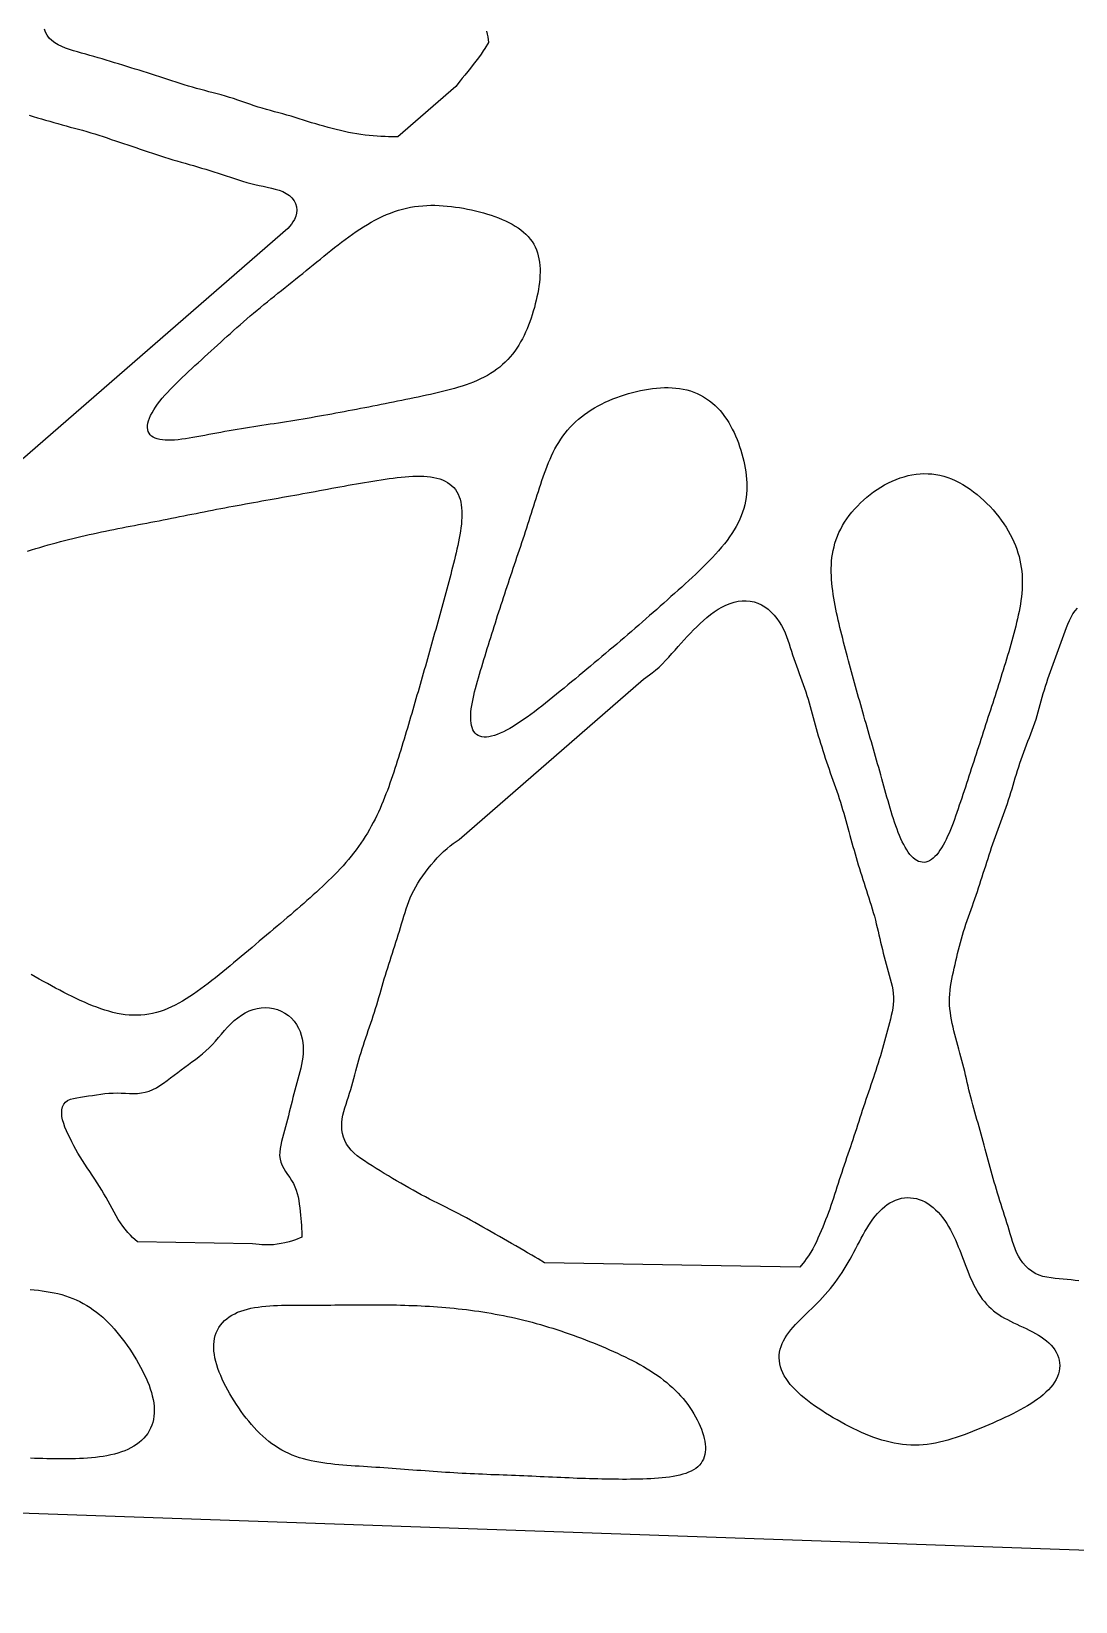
# Model space of a CAD drawing. Header units: metres. Extents: x 143 to 243, y 0 to 90.
# Drawn here: x 166.65 to 196.86, y -0.36 to 45.04 of the extents above; entities that cross this region are included whole.
import ezdxf

# ---------------------------------------------------------------- set-up
doc = ezdxf.new("R2010")
doc.units = ezdxf.units.M

msp = doc.modelspace()

# ---------------------------------------------------------------- linework, layer by layer
for points in [[(239.719, -0.362), (242.771, 87.047), (145.622, 90.439), (142.57, 3.031)], [(170.522, 33.219), (170.44, 33.226), (170.365, 33.238), (170.295, 33.255), (170.233, 33.277), (170.177, 33.304), (170.129, 33.338), (170.089, 33.376), (170.057, 33.42), (170.034, 33.469), (170.018, 33.523), (170.012, 33.582), (170.013, 33.645), (170.023, 33.712), (170.041, 33.782), (170.067, 33.856), (170.101, 33.933), (170.142, 34.012), (170.189, 34.093), (170.243, 34.175), (170.303, 34.259), (170.368, 34.344), (170.438, 34.43), (170.512, 34.516), (170.59, 34.602), (170.67, 34.688), (170.754, 34.775), (170.84, 34.861), (170.928, 34.947), (171.017, 35.033), (171.108, 35.119), (171.199, 35.204), (171.291, 35.289), (171.384, 35.374), (171.476, 35.459), (171.569, 35.544), (171.662, 35.629), (171.755, 35.714), (171.848, 35.799), (171.941, 35.883), (172.034, 35.968), (172.127, 36.053), (172.221, 36.137), (172.314, 36.222), (172.408, 36.307), (172.503, 36.391), (172.598, 36.475), (172.693, 36.559), (172.789, 36.643), (172.886, 36.727), (172.983, 36.811), (173.081, 36.894), (173.18, 36.977), (173.279, 37.059), (173.379, 37.141), (173.479, 37.223), (173.58, 37.305), (173.682, 37.387), (173.784, 37.469), (173.886, 37.551), (173.988, 37.632), (174.09, 37.714), (174.192, 37.796), (174.295, 37.878), (174.397, 37.96), (174.499, 38.042), (174.602, 38.125), (174.704, 38.208), (174.806, 38.291), (174.908, 38.374), (175.01, 38.457), (175.112, 38.539), (175.214, 38.622), (175.316, 38.704), (175.419, 38.786), (175.522, 38.867), (175.626, 38.947), (175.73, 39.025), (175.834, 39.102), (175.94, 39.178), (176.046, 39.252), (176.153, 39.323), (176.261, 39.392), (176.37, 39.458), (176.479, 39.522), (176.59, 39.582), (176.701, 39.639), (176.813, 39.692), (176.926, 39.742), (177.04, 39.787), (177.155, 39.828), (177.27, 39.866), (177.386, 39.899), (177.502, 39.927), (177.619, 39.952), (177.736, 39.972), (177.853, 39.987), (177.971, 39.999), (178.089, 40.007), (178.208, 40.01), (178.326, 40.01), (178.444, 40.007), (178.563, 40), (178.681, 39.99), (178.8, 39.977), (178.918, 39.961), (179.036, 39.943), (179.153, 39.923), (179.27, 39.9), (179.387, 39.875), (179.502, 39.848), (179.617, 39.819), (179.73, 39.788), (179.842, 39.755), (179.952, 39.721), (180.06, 39.684), (180.166, 39.644), (180.269, 39.603), (180.369, 39.559), (180.466, 39.513), (180.559, 39.464), (180.648, 39.412), (180.733, 39.357), (180.813, 39.299), (180.888, 39.238), (180.958, 39.174), (181.022, 39.107), (181.081, 39.036), (181.134, 38.963), (181.182, 38.886), (181.224, 38.807), (181.259, 38.724), (181.29, 38.639), (181.315, 38.551), (181.334, 38.461), (181.349, 38.368), (181.358, 38.274), (181.364, 38.178), (181.364, 38.08), (181.361, 37.981), (181.355, 37.88), (181.345, 37.779), (181.332, 37.677), (181.316, 37.574), (181.297, 37.47), (181.276, 37.367), (181.253, 37.263), (181.227, 37.159), (181.2, 37.055), (181.17, 36.951), (181.139, 36.848), (181.105, 36.746), (181.07, 36.644), (181.032, 36.543), (180.991, 36.443), (180.949, 36.345), (180.903, 36.248), (180.855, 36.152), (180.804, 36.059), (180.75, 35.968), (180.693, 35.879), (180.633, 35.792), (180.569, 35.708), (180.502, 35.627), (180.431, 35.549), (180.357, 35.474), (180.279, 35.403), (180.198, 35.334), (180.114, 35.269), (180.026, 35.207), (179.935, 35.148), (179.842, 35.093), (179.745, 35.041), (179.645, 34.991), (179.543, 34.945), (179.439, 34.901), (179.333, 34.86), (179.225, 34.821), (179.115, 34.784), (179.003, 34.749), (178.89, 34.716), (178.777, 34.684), (178.662, 34.654), (178.546, 34.625), (178.429, 34.597), (178.312, 34.569), (178.195, 34.543), (178.077, 34.517), (177.959, 34.491), (177.84, 34.466), (177.722, 34.442), (177.603, 34.417), (177.484, 34.393), (177.365, 34.368), (177.246, 34.344), (177.128, 34.32), (177.009, 34.296), (176.89, 34.273), (176.771, 34.249), (176.652, 34.225), (176.533, 34.202), (176.414, 34.178), (176.295, 34.155), (176.176, 34.132), (176.057, 34.109), (175.938, 34.086), (175.819, 34.064), (175.7, 34.041), (175.581, 34.019), (175.462, 33.997), (175.343, 33.975), (175.224, 33.954), (175.105, 33.933), (174.986, 33.912), (174.867, 33.891), (174.748, 33.87), (174.629, 33.85), (174.51, 33.83), (174.391, 33.81), (174.272, 33.79), (174.153, 33.771), (174.034, 33.752), (173.915, 33.733), (173.796, 33.715), (173.677, 33.696), (173.558, 33.678), (173.439, 33.66), (173.321, 33.641), (173.202, 33.623), (173.083, 33.605), (172.964, 33.586), (172.845, 33.567), (172.726, 33.548), (172.607, 33.528), (172.488, 33.508), (172.37, 33.488), (172.251, 33.467), (172.133, 33.446), (172.015, 33.424), (171.898, 33.402), (171.781, 33.38), (171.665, 33.358), (171.55, 33.337), (171.436, 33.316), (171.324, 33.296), (171.213, 33.277), (171.105, 33.26), (170.999, 33.245), (170.896, 33.233), (170.796, 33.224), (170.7, 33.218), (170.609, 33.216)], [(179.814, 24.636), (179.747, 24.637), (179.685, 24.645), (179.627, 24.661), (179.575, 24.684), (179.529, 24.714), (179.488, 24.752), (179.453, 24.797), (179.424, 24.849), (179.4, 24.907), (179.382, 24.971), (179.37, 25.04), (179.362, 25.115), (179.359, 25.194), (179.361, 25.277), (179.367, 25.364), (179.377, 25.454), (179.391, 25.547), (179.408, 25.642), (179.427, 25.74), (179.449, 25.839), (179.473, 25.94), (179.499, 26.042), (179.527, 26.144), (179.555, 26.248), (179.585, 26.352), (179.615, 26.457), (179.647, 26.562), (179.678, 26.667), (179.71, 26.772), (179.742, 26.878), (179.775, 26.984), (179.807, 27.089), (179.84, 27.195), (179.873, 27.301), (179.906, 27.406), (179.939, 27.512), (179.972, 27.618), (180.005, 27.724), (180.038, 27.829), (180.072, 27.935), (180.105, 28.041), (180.139, 28.147), (180.173, 28.252), (180.207, 28.358), (180.241, 28.464), (180.276, 28.569), (180.31, 28.675), (180.345, 28.781), (180.38, 28.887), (180.415, 28.992), (180.45, 29.098), (180.485, 29.204), (180.521, 29.309), (180.556, 29.415), (180.592, 29.521), (180.627, 29.627), (180.663, 29.732), (180.698, 29.838), (180.734, 29.944), (180.77, 30.049), (180.805, 30.155), (180.84, 30.261), (180.876, 30.367), (180.911, 30.472), (180.946, 30.578), (180.98, 30.684), (181.015, 30.79), (181.049, 30.895), (181.083, 31.001), (181.116, 31.107), (181.15, 31.212), (181.183, 31.318), (181.217, 31.424), (181.25, 31.529), (181.283, 31.635), (181.317, 31.74), (181.35, 31.845), (181.385, 31.95), (181.42, 32.055), (181.455, 32.159), (181.492, 32.263), (181.53, 32.366), (181.569, 32.469), (181.611, 32.57), (181.654, 32.671), (181.699, 32.771), (181.747, 32.87), (181.797, 32.967), (181.85, 33.062), (181.906, 33.156), (181.965, 33.248), (182.028, 33.338), (182.094, 33.425), (182.163, 33.51), (182.236, 33.593), (182.313, 33.673), (182.393, 33.75), (182.476, 33.825), (182.563, 33.896), (182.653, 33.965), (182.747, 34.031), (182.843, 34.093), (182.942, 34.153), (183.043, 34.21), (183.147, 34.264), (183.253, 34.315), (183.361, 34.364), (183.471, 34.41), (183.582, 34.453), (183.695, 34.493), (183.809, 34.53), (183.923, 34.565), (184.038, 34.597), (184.154, 34.626), (184.27, 34.652), (184.386, 34.675), (184.502, 34.695), (184.618, 34.711), (184.733, 34.724), (184.847, 34.733), (184.961, 34.738), (185.074, 34.739), (185.185, 34.735), (185.295, 34.726), (185.403, 34.713), (185.509, 34.694), (185.614, 34.671), (185.716, 34.642), (185.815, 34.608), (185.912, 34.568), (186.006, 34.524), (186.096, 34.474), (186.184, 34.419), (186.269, 34.359), (186.35, 34.294), (186.427, 34.224), (186.502, 34.151), (186.573, 34.073), (186.64, 33.991), (186.704, 33.906), (186.765, 33.818), (186.822, 33.727), (186.876, 33.634), (186.927, 33.538), (186.976, 33.441), (187.021, 33.341), (187.063, 33.241), (187.103, 33.139), (187.139, 33.036), (187.173, 32.932), (187.205, 32.828), (187.233, 32.723), (187.259, 32.617), (187.282, 32.512), (187.302, 32.406), (187.318, 32.3), (187.331, 32.194), (187.341, 32.088), (187.346, 31.982), (187.348, 31.876), (187.345, 31.77), (187.337, 31.665), (187.325, 31.559), (187.308, 31.454), (187.286, 31.349), (187.258, 31.244), (187.226, 31.14), (187.187, 31.036), (187.144, 30.932), (187.095, 30.829), (187.041, 30.727), (186.981, 30.624), (186.917, 30.523), (186.848, 30.422), (186.775, 30.321), (186.697, 30.221), (186.616, 30.122), (186.531, 30.023), (186.443, 29.925), (186.353, 29.827), (186.259, 29.73), (186.164, 29.634), (186.067, 29.538), (185.969, 29.443), (185.869, 29.348), (185.768, 29.253), (185.667, 29.159), (185.565, 29.066), (185.462, 28.973), (185.359, 28.88), (185.256, 28.787), (185.153, 28.695), (185.05, 28.603), (184.947, 28.511), (184.843, 28.42), (184.74, 28.328), (184.636, 28.237), (184.532, 28.146), (184.428, 28.055), (184.324, 27.964), (184.219, 27.873), (184.114, 27.781), (184.009, 27.69), (183.903, 27.599), (183.797, 27.508), (183.691, 27.417), (183.584, 27.326), (183.476, 27.234), (183.368, 27.143), (183.26, 27.052), (183.151, 26.96), (183.043, 26.869), (182.933, 26.778), (182.824, 26.686), (182.715, 26.595), (182.605, 26.504), (182.496, 26.414), (182.387, 26.323), (182.277, 26.233), (182.168, 26.143), (182.059, 26.053), (181.951, 25.964), (181.842, 25.876), (181.735, 25.788), (181.627, 25.702), (181.52, 25.616), (181.413, 25.532), (181.307, 25.45), (181.202, 25.369), (181.097, 25.29), (180.993, 25.214), (180.891, 25.141), (180.789, 25.071), (180.688, 25.005), (180.589, 24.943), (180.492, 24.885), (180.397, 24.832), (180.304, 24.785), (180.214, 24.744), (180.127, 24.708), (180.043, 24.68), (179.963, 24.658), (179.886, 24.644)], [(192.581, 21.036), (192.528, 21.02), (192.474, 21.013), (192.421, 21.014), (192.368, 21.023), (192.316, 21.04), (192.264, 21.066), (192.213, 21.099), (192.162, 21.14), (192.113, 21.189), (192.065, 21.244), (192.018, 21.306), (191.973, 21.374), (191.929, 21.447), (191.886, 21.525), (191.844, 21.608), (191.804, 21.695), (191.765, 21.785), (191.728, 21.878), (191.691, 21.974), (191.656, 22.072), (191.621, 22.172), (191.588, 22.273), (191.555, 22.376), (191.523, 22.479), (191.491, 22.584), (191.46, 22.689), (191.43, 22.794), (191.399, 22.9), (191.369, 23.006), (191.339, 23.113), (191.31, 23.219), (191.28, 23.326), (191.25, 23.432), (191.22, 23.539), (191.19, 23.645), (191.161, 23.752), (191.13, 23.859), (191.1, 23.965), (191.07, 24.072), (191.04, 24.179), (191.009, 24.285), (190.979, 24.392), (190.948, 24.498), (190.917, 24.605), (190.887, 24.712), (190.856, 24.818), (190.825, 24.925), (190.794, 25.032), (190.764, 25.138), (190.733, 25.245), (190.702, 25.352), (190.672, 25.458), (190.641, 25.565), (190.611, 25.671), (190.581, 25.778), (190.551, 25.885), (190.521, 25.991), (190.491, 26.098), (190.461, 26.205), (190.432, 26.311), (190.402, 26.418), (190.373, 26.524), (190.344, 26.631), (190.315, 26.738), (190.286, 26.844), (190.258, 26.951), (190.23, 27.058), (190.201, 27.164), (190.174, 27.271), (190.146, 27.377), (190.119, 27.484), (190.092, 27.591), (190.066, 27.697), (190.04, 27.804), (190.015, 27.91), (189.991, 28.017), (189.967, 28.123), (189.944, 28.23), (189.922, 28.336), (189.901, 28.443), (189.881, 28.549), (189.863, 28.656), (189.846, 28.762), (189.831, 28.869), (189.818, 28.975), (189.807, 29.081), (189.798, 29.188), (189.792, 29.294), (189.789, 29.4), (189.789, 29.506), (189.792, 29.612), (189.799, 29.717), (189.81, 29.823), (189.824, 29.928), (189.844, 30.032), (189.868, 30.137), (189.896, 30.241), (189.93, 30.344), (189.968, 30.446), (190.012, 30.548), (190.061, 30.649), (190.115, 30.749), (190.174, 30.848), (190.238, 30.945), (190.307, 31.04), (190.381, 31.134), (190.46, 31.226), (190.543, 31.316), (190.63, 31.403), (190.721, 31.488), (190.815, 31.57), (190.913, 31.648), (191.014, 31.723), (191.118, 31.795), (191.224, 31.862), (191.332, 31.925), (191.441, 31.983), (191.553, 32.036), (191.666, 32.084), (191.779, 32.127), (191.894, 32.163), (192.009, 32.194), (192.124, 32.219), (192.24, 32.237), (192.356, 32.248), (192.471, 32.253), (192.587, 32.251), (192.702, 32.242), (192.816, 32.226), (192.93, 32.204), (193.043, 32.175), (193.156, 32.139), (193.267, 32.097), (193.377, 32.049), (193.486, 31.995), (193.594, 31.935), (193.7, 31.87), (193.804, 31.8), (193.907, 31.726), (194.007, 31.647), (194.105, 31.564), (194.201, 31.478), (194.293, 31.389), (194.383, 31.297), (194.469, 31.202), (194.552, 31.105), (194.632, 31.006), (194.707, 30.906), (194.779, 30.805), (194.846, 30.702), (194.909, 30.598), (194.967, 30.494), (195.021, 30.389), (195.07, 30.284), (195.115, 30.178), (195.154, 30.072), (195.19, 29.966), (195.22, 29.86), (195.246, 29.753), (195.267, 29.647), (195.284, 29.541), (195.297, 29.434), (195.306, 29.328), (195.311, 29.222), (195.313, 29.115), (195.311, 29.009), (195.306, 28.903), (195.298, 28.797), (195.287, 28.691), (195.274, 28.585), (195.258, 28.479), (195.24, 28.373), (195.221, 28.267), (195.199, 28.161), (195.176, 28.055), (195.151, 27.949), (195.126, 27.843), (195.099, 27.737), (195.071, 27.631), (195.042, 27.525), (195.013, 27.419), (194.983, 27.314), (194.952, 27.208), (194.921, 27.102), (194.889, 26.996), (194.857, 26.89), (194.825, 26.784), (194.792, 26.678), (194.759, 26.573), (194.726, 26.467), (194.693, 26.361), (194.66, 26.255), (194.627, 26.149), (194.593, 26.044), (194.56, 25.938), (194.526, 25.832), (194.492, 25.726), (194.458, 25.62), (194.424, 25.515), (194.39, 25.409), (194.356, 25.303), (194.322, 25.197), (194.288, 25.091), (194.254, 24.986), (194.22, 24.88), (194.185, 24.774), (194.151, 24.668), (194.116, 24.562), (194.082, 24.457), (194.047, 24.351), (194.013, 24.245), (193.978, 24.139), (193.943, 24.034), (193.909, 23.928), (193.874, 23.822), (193.84, 23.716), (193.805, 23.61), (193.771, 23.505), (193.736, 23.399), (193.702, 23.293), (193.667, 23.188), (193.632, 23.082), (193.598, 22.976), (193.563, 22.871), (193.528, 22.766), (193.493, 22.662), (193.458, 22.557), (193.422, 22.454), (193.386, 22.351), (193.35, 22.25), (193.312, 22.149), (193.274, 22.05), (193.236, 21.953), (193.196, 21.858), (193.155, 21.766), (193.113, 21.677), (193.07, 21.592), (193.026, 21.51), (192.981, 21.433), (192.934, 21.361), (192.887, 21.294), (192.838, 21.234), (192.788, 21.18), (192.737, 21.133), (192.686, 21.093), (192.634, 21.061)], [(181.495, 9.434), (181.31, 9.545), (181.225, 9.596), (181.123, 9.656), (181.004, 9.725), (180.894, 9.789), (180.779, 9.856), (180.662, 9.924), (180.544, 9.991), (180.426, 10.06), (180.307, 10.129), (180.188, 10.198), (180.069, 10.266), (179.95, 10.333), (179.831, 10.401), (179.713, 10.468), (179.594, 10.535), (179.475, 10.601), (179.356, 10.666), (179.237, 10.731), (179.118, 10.795), (178.999, 10.857), (178.881, 10.918), (178.762, 10.978), (178.643, 11.038), (178.524, 11.098), (178.405, 11.157), (178.286, 11.216), (178.168, 11.277), (178.049, 11.339), (177.93, 11.402), (177.811, 11.466), (177.692, 11.531), (177.573, 11.597), (177.455, 11.665), (177.336, 11.734), (177.217, 11.803), (177.098, 11.874), (176.979, 11.946), (176.861, 12.018), (176.742, 12.09), (176.624, 12.162), (176.508, 12.234), (176.394, 12.306), (176.284, 12.378), (176.178, 12.451), (176.079, 12.526), (175.988, 12.605), (175.905, 12.689), (175.833, 12.777), (175.771, 12.869), (175.72, 12.967), (175.681, 13.067), (175.653, 13.171), (175.635, 13.276), (175.629, 13.382), (175.632, 13.488), (175.645, 13.595), (175.665, 13.702), (175.691, 13.808), (175.721, 13.915), (175.754, 14.021), (175.789, 14.128), (175.824, 14.234), (175.857, 14.341), (175.89, 14.447), (175.922, 14.554), (175.952, 14.66), (175.98, 14.767), (176.009, 14.873), (176.037, 14.98), (176.066, 15.086), (176.096, 15.193), (176.126, 15.299), (176.157, 15.406), (176.19, 15.512), (176.223, 15.619), (176.257, 15.725), (176.291, 15.832), (176.327, 15.938), (176.362, 16.045), (176.398, 16.151), (176.434, 16.257), (176.471, 16.364), (176.507, 16.47), (176.542, 16.577), (176.577, 16.683), (176.61, 16.79), (176.643, 16.896), (176.675, 17.003), (176.706, 17.109), (176.737, 17.216), (176.767, 17.322), (176.798, 17.429), (176.829, 17.535), (176.86, 17.642), (176.892, 17.748), (176.925, 17.855), (176.958, 17.961), (176.992, 18.068), (177.026, 18.174), (177.06, 18.281), (177.094, 18.387), (177.128, 18.494), (177.162, 18.6), (177.197, 18.707), (177.23, 18.813), (177.264, 18.92), (177.297, 19.026), (177.33, 19.133), (177.362, 19.239), (177.394, 19.346), (177.427, 19.452), (177.46, 19.559), (177.494, 19.665), (177.531, 19.772), (177.57, 19.878), (177.613, 19.984), (177.66, 20.091), (177.713, 20.197), (177.77, 20.303), (177.832, 20.409), (177.899, 20.515), (177.971, 20.621), (178.048, 20.727), (178.129, 20.833), (178.214, 20.937), (178.301, 21.04), (178.392, 21.14), (178.485, 21.236), (178.577, 21.326), (178.68, 21.416), (178.77, 21.492), (178.848, 21.553), (179.021, 21.677), (184.353, 26.312), (184.531, 26.435), (184.611, 26.496), (184.703, 26.572), (184.81, 26.661), (184.903, 26.751), (184.998, 26.846), (185.091, 26.946), (185.182, 27.047), (185.271, 27.149), (185.359, 27.251), (185.447, 27.352), (185.535, 27.45), (185.623, 27.547), (185.713, 27.642), (185.804, 27.735), (185.897, 27.827), (185.992, 27.917), (186.09, 28.006), (186.191, 28.093), (186.295, 28.177), (186.403, 28.256), (186.514, 28.33), (186.627, 28.395), (186.743, 28.452), (186.86, 28.498), (186.978, 28.535), (187.096, 28.56), (187.213, 28.574), (187.329, 28.576), (187.443, 28.566), (187.555, 28.544), (187.663, 28.51), (187.767, 28.462), (187.868, 28.403), (187.964, 28.332), (188.055, 28.25), (188.139, 28.161), (188.216, 28.065), (188.286, 27.964), (188.349, 27.86), (188.404, 27.755), (188.453, 27.648), (188.495, 27.542), (188.534, 27.435), (188.569, 27.329), (188.602, 27.222), (188.636, 27.116), (188.67, 27.009), (188.705, 26.903), (188.741, 26.797), (188.779, 26.69), (188.818, 26.584), (188.858, 26.477), (188.898, 26.37), (188.937, 26.264), (188.976, 26.157), (189.013, 26.051), (189.049, 25.944), (189.084, 25.838), (189.117, 25.732), (189.149, 25.625), (189.18, 25.519), (189.209, 25.412), (189.238, 25.306), (189.266, 25.2), (189.294, 25.093), (189.323, 24.987), (189.352, 24.88), (189.383, 24.774), (189.414, 24.668), (189.447, 24.561), (189.48, 24.455), (189.513, 24.348), (189.547, 24.242), (189.582, 24.135), (189.616, 24.029), (189.651, 23.923), (189.687, 23.816), (189.724, 23.71), (189.761, 23.603), (189.798, 23.497), (189.836, 23.39), (189.874, 23.284), (189.912, 23.177), (189.949, 23.07), (189.984, 22.964), (190.019, 22.858), (190.053, 22.751), (190.085, 22.645), (190.117, 22.538), (190.148, 22.432), (190.178, 22.325), (190.208, 22.219), (190.238, 22.113), (190.268, 22.006), (190.297, 21.9), (190.327, 21.793), (190.357, 21.687), (190.387, 21.581), (190.416, 21.474), (190.447, 21.368), (190.477, 21.261), (190.508, 21.155), (190.539, 21.048), (190.571, 20.942), (190.604, 20.836), (190.636, 20.729), (190.67, 20.623), (190.703, 20.516), (190.737, 20.41), (190.771, 20.303), (190.805, 20.197), (190.84, 20.09), (190.874, 19.984), (190.907, 19.877), (190.94, 19.771), (190.972, 19.665), (191.004, 19.558), (191.035, 19.452), (191.064, 19.345), (191.091, 19.239), (191.117, 19.132), (191.144, 19.026), (191.169, 18.92), (191.193, 18.813), (191.217, 18.707), (191.241, 18.601), (191.267, 18.494), (191.293, 18.388), (191.319, 18.282), (191.346, 18.175), (191.376, 18.069), (191.406, 17.962), (191.436, 17.856), (191.467, 17.75), (191.496, 17.643), (191.523, 17.537), (191.546, 17.43), (191.565, 17.324), (191.578, 17.218), (191.585, 17.112), (191.585, 17.006), (191.578, 16.9), (191.565, 16.794), (191.547, 16.688), (191.525, 16.583), (191.499, 16.477), (191.471, 16.371), (191.443, 16.266), (191.415, 16.16), (191.387, 16.055), (191.358, 15.949), (191.33, 15.843), (191.301, 15.738), (191.272, 15.632), (191.241, 15.527), (191.21, 15.421), (191.177, 15.315), (191.144, 15.21), (191.111, 15.104), (191.077, 14.999), (191.042, 14.893), (191.007, 14.788), (190.972, 14.682), (190.937, 14.577), (190.901, 14.471), (190.865, 14.366), (190.828, 14.26), (190.792, 14.155), (190.756, 14.049), (190.721, 13.944), (190.686, 13.838), (190.651, 13.733), (190.617, 13.627), (190.583, 13.521), (190.549, 13.416), (190.515, 13.31), (190.481, 13.205), (190.446, 13.099), (190.411, 12.994), (190.376, 12.888), (190.341, 12.783), (190.305, 12.677), (190.269, 12.572), (190.232, 12.466), (190.196, 12.361), (190.16, 12.255), (190.125, 12.15), (190.09, 12.044), (190.055, 11.939), (190.021, 11.833), (189.987, 11.728), (189.953, 11.622), (189.919, 11.517), (189.884, 11.411), (189.85, 11.306), (189.815, 11.2), (189.78, 11.095), (189.743, 10.989), (189.706, 10.884), (189.667, 10.778), (189.626, 10.673), (189.585, 10.567), (189.542, 10.462), (189.497, 10.356), (189.452, 10.251), (189.405, 10.146), (189.357, 10.042), (189.306, 9.938), (189.251, 9.836), (189.196, 9.739), (189.127, 9.634), (189.065, 9.544), (189.011, 9.468), (188.88, 9.305)], [(174.478, 10.176), (174.293, 10.101), (174.208, 10.073), (174.106, 10.042), (173.987, 10.009), (173.878, 9.988), (173.765, 9.971), (173.651, 9.958), (173.542, 9.952), (173.423, 9.952), (173.321, 9.955), (173.236, 9.959), (173.051, 9.978), (169.722, 10.036), (169.578, 10.168), (169.517, 10.232), (169.446, 10.31), (169.365, 10.402), (169.298, 10.492), (169.231, 10.588), (169.166, 10.688), (169.104, 10.791), (169.044, 10.896), (168.986, 11.002), (168.928, 11.108), (168.87, 11.215), (168.811, 11.322), (168.751, 11.429), (168.688, 11.536), (168.623, 11.643), (168.555, 11.75), (168.485, 11.857), (168.412, 11.964), (168.339, 12.071), (168.267, 12.178), (168.196, 12.285), (168.127, 12.392), (168.061, 12.499), (167.997, 12.606), (167.937, 12.713), (167.878, 12.82), (167.822, 12.927), (167.769, 13.034), (167.717, 13.141), (167.668, 13.247), (167.624, 13.354), (167.586, 13.46), (167.556, 13.566), (167.536, 13.669), (167.528, 13.767), (167.533, 13.86), (167.552, 13.944), (167.587, 14.017), (167.637, 14.078), (167.701, 14.126), (167.779, 14.162), (167.869, 14.188), (167.969, 14.208), (168.075, 14.225), (168.187, 14.241), (168.303, 14.257), (168.42, 14.276), (168.539, 14.295), (168.658, 14.313), (168.777, 14.328), (168.896, 14.338), (169.014, 14.343), (169.133, 14.344), (169.252, 14.34), (169.371, 14.335), (169.489, 14.33), (169.605, 14.329), (169.721, 14.333), (169.834, 14.346), (169.946, 14.369), (170.055, 14.401), (170.162, 14.444), (170.268, 14.497), (170.372, 14.56), (170.475, 14.629), (170.577, 14.704), (170.679, 14.781), (170.781, 14.86), (170.884, 14.939), (170.986, 15.016), (171.089, 15.092), (171.193, 15.166), (171.296, 15.241), (171.399, 15.316), (171.502, 15.395), (171.602, 15.477), (171.7, 15.563), (171.795, 15.653), (171.887, 15.748), (171.977, 15.847), (172.064, 15.947), (172.151, 16.049), (172.239, 16.15), (172.329, 16.249), (172.422, 16.345), (172.519, 16.436), (172.621, 16.519), (172.726, 16.594), (172.836, 16.659), (172.948, 16.715), (173.064, 16.758), (173.18, 16.79), (173.298, 16.809), (173.417, 16.815), (173.536, 16.809), (173.653, 16.789), (173.768, 16.757), (173.88, 16.711), (173.987, 16.653), (174.087, 16.583), (174.177, 16.504), (174.256, 16.416), (174.324, 16.321), (174.38, 16.222), (174.424, 16.12), (174.459, 16.015), (174.484, 15.91), (174.501, 15.803), (174.511, 15.697), (174.514, 15.591), (174.511, 15.485), (174.501, 15.379), (174.486, 15.273), (174.466, 15.167), (174.442, 15.061), (174.415, 14.955), (174.387, 14.849), (174.357, 14.744), (174.328, 14.638), (174.3, 14.532), (174.273, 14.426), (174.246, 14.32), (174.219, 14.215), (174.193, 14.109), (174.167, 14.003), (174.14, 13.897), (174.113, 13.791), (174.086, 13.686), (174.059, 13.58), (174.032, 13.474), (174.003, 13.368), (173.975, 13.262), (173.946, 13.157), (173.917, 13.051), (173.889, 12.945), (173.865, 12.84), (173.846, 12.736), (173.834, 12.634), (173.833, 12.533), (173.844, 12.435), (173.868, 12.34), (173.904, 12.249), (173.951, 12.159), (174.005, 12.073), (174.064, 11.987), (174.124, 11.901), (174.18, 11.814), (174.231, 11.725), (174.275, 11.633), (174.312, 11.538), (174.342, 11.44), (174.366, 11.339), (174.386, 11.236), (174.402, 11.131), (174.415, 11.026), (174.427, 10.922), (174.438, 10.816), (174.447, 10.714), (174.454, 10.615), (174.461, 10.509), (174.467, 10.418), (174.471, 10.341)], [(192.327, 4.165), (192.208, 4.162), (192.088, 4.164), (191.969, 4.17), (191.85, 4.182), (191.731, 4.198), (191.612, 4.218), (191.493, 4.244), (191.374, 4.274), (191.255, 4.307), (191.136, 4.345), (191.017, 4.387), (190.898, 4.432), (190.78, 4.481), (190.661, 4.532), (190.543, 4.586), (190.426, 4.643), (190.308, 4.701), (190.192, 4.762), (190.076, 4.825), (189.961, 4.889), (189.847, 4.954), (189.735, 5.022), (189.624, 5.09), (189.515, 5.159), (189.408, 5.23), (189.303, 5.302), (189.202, 5.375), (189.103, 5.45), (189.009, 5.525), (188.918, 5.602), (188.832, 5.68), (188.75, 5.759), (188.674, 5.839), (188.604, 5.92), (188.54, 6.002), (188.482, 6.085), (188.431, 6.169), (188.387, 6.254), (188.351, 6.339), (188.322, 6.425), (188.301, 6.51), (188.288, 6.596), (188.283, 6.682), (188.285, 6.767), (188.295, 6.851), (188.313, 6.935), (188.338, 7.018), (188.371, 7.101), (188.41, 7.182), (188.455, 7.262), (188.506, 7.342), (188.562, 7.42), (188.624, 7.498), (188.689, 7.575), (188.759, 7.651), (188.831, 7.727), (188.906, 7.803), (188.983, 7.879), (189.062, 7.955), (189.141, 8.032), (189.222, 8.109), (189.302, 8.188), (189.382, 8.267), (189.461, 8.348), (189.539, 8.431), (189.615, 8.515), (189.69, 8.601), (189.764, 8.688), (189.835, 8.777), (189.905, 8.868), (189.972, 8.96), (190.037, 9.054), (190.1, 9.15), (190.162, 9.246), (190.221, 9.344), (190.279, 9.443), (190.335, 9.543), (190.39, 9.643), (190.443, 9.743), (190.496, 9.844), (190.549, 9.944), (190.602, 10.043), (190.655, 10.142), (190.708, 10.24), (190.762, 10.336), (190.818, 10.43), (190.874, 10.522), (190.933, 10.61), (190.994, 10.696), (191.057, 10.778), (191.122, 10.856), (191.19, 10.929), (191.261, 10.998), (191.334, 11.06), (191.409, 11.117), (191.487, 11.167), (191.567, 11.211), (191.649, 11.248), (191.733, 11.277), (191.818, 11.299), (191.904, 11.313), (191.991, 11.319), (192.078, 11.317), (192.165, 11.307), (192.251, 11.29), (192.336, 11.265), (192.42, 11.232), (192.502, 11.193), (192.582, 11.146), (192.66, 11.093), (192.736, 11.034), (192.808, 10.969), (192.878, 10.899), (192.945, 10.823), (193.009, 10.744), (193.07, 10.66), (193.128, 10.573), (193.183, 10.483), (193.235, 10.39), (193.285, 10.295), (193.333, 10.198), (193.378, 10.099), (193.422, 9.999), (193.464, 9.898), (193.505, 9.796), (193.544, 9.694), (193.583, 9.592), (193.622, 9.49), (193.66, 9.388), (193.699, 9.288), (193.738, 9.188), (193.778, 9.09), (193.819, 8.994), (193.861, 8.899), (193.905, 8.807), (193.951, 8.717), (193.999, 8.629), (194.05, 8.545), (194.103, 8.464), (194.158, 8.386), (194.217, 8.311), (194.279, 8.24), (194.344, 8.173), (194.412, 8.109), (194.483, 8.048), (194.558, 7.991), (194.635, 7.936), (194.716, 7.885), (194.799, 7.836), (194.884, 7.79), (194.972, 7.745), (195.061, 7.701), (195.152, 7.658), (195.243, 7.615), (195.335, 7.573), (195.427, 7.53), (195.518, 7.485), (195.608, 7.44), (195.696, 7.392), (195.781, 7.342), (195.863, 7.29), (195.941, 7.235), (196.015, 7.177), (196.083, 7.117), (196.146, 7.053), (196.203, 6.987), (196.254, 6.918), (196.297, 6.847), (196.333, 6.773), (196.361, 6.697), (196.381, 6.62), (196.393, 6.541), (196.397, 6.462), (196.392, 6.382), (196.38, 6.302), (196.358, 6.222), (196.329, 6.142), (196.292, 6.063), (196.248, 5.986), (196.196, 5.909), (196.137, 5.835), (196.071, 5.761), (196, 5.69), (195.922, 5.62), (195.839, 5.553), (195.752, 5.487), (195.66, 5.422), (195.563, 5.36), (195.464, 5.299), (195.361, 5.239), (195.255, 5.181), (195.147, 5.124), (195.037, 5.067), (194.925, 5.012), (194.812, 4.958), (194.697, 4.905), (194.582, 4.852), (194.465, 4.8), (194.348, 4.748), (194.23, 4.698), (194.112, 4.648), (193.994, 4.6), (193.875, 4.553), (193.756, 4.507), (193.637, 4.463), (193.518, 4.42), (193.399, 4.38), (193.28, 4.343), (193.161, 4.308), (193.042, 4.276), (192.923, 4.248), (192.803, 4.223), (192.684, 4.202), (192.565, 4.185), (192.446, 4.173)], [(185.406, 3.294), (185.312, 3.273), (185.214, 3.254), (185.113, 3.238), (185.008, 3.225), (184.901, 3.213), (184.792, 3.204), (184.68, 3.196), (184.567, 3.19), (184.453, 3.184), (184.337, 3.18), (184.221, 3.177), (184.104, 3.175), (183.986, 3.174), (183.868, 3.173), (183.749, 3.173), (183.631, 3.174), (183.512, 3.175), (183.393, 3.177), (183.274, 3.178), (183.155, 3.181), (183.036, 3.184), (182.917, 3.187), (182.798, 3.19), (182.679, 3.194), (182.56, 3.198), (182.441, 3.202), (182.322, 3.207), (182.203, 3.212), (182.084, 3.217), (181.965, 3.222), (181.846, 3.228), (181.727, 3.233), (181.608, 3.239), (181.489, 3.244), (181.37, 3.25), (181.251, 3.255), (181.132, 3.26), (181.013, 3.266), (180.894, 3.271), (180.775, 3.276), (180.656, 3.281), (180.537, 3.285), (180.418, 3.29), (180.299, 3.295), (180.18, 3.299), (180.061, 3.304), (179.942, 3.308), (179.823, 3.313), (179.704, 3.318), (179.585, 3.323), (179.466, 3.328), (179.347, 3.334), (179.228, 3.34), (179.109, 3.346), (178.99, 3.352), (178.871, 3.359), (178.752, 3.366), (178.633, 3.374), (178.514, 3.382), (178.395, 3.39), (178.276, 3.398), (178.157, 3.407), (178.038, 3.415), (177.919, 3.424), (177.8, 3.433), (177.681, 3.442), (177.562, 3.452), (177.443, 3.461), (177.324, 3.469), (177.205, 3.478), (177.087, 3.487), (176.968, 3.495), (176.849, 3.504), (176.73, 3.512), (176.611, 3.52), (176.492, 3.527), (176.373, 3.535), (176.254, 3.542), (176.136, 3.55), (176.017, 3.558), (175.899, 3.566), (175.781, 3.575), (175.663, 3.584), (175.545, 3.594), (175.428, 3.605), (175.311, 3.618), (175.195, 3.632), (175.08, 3.648), (174.966, 3.666), (174.852, 3.687), (174.74, 3.71), (174.629, 3.736), (174.519, 3.766), (174.41, 3.798), (174.304, 3.835), (174.199, 3.875), (174.096, 3.919), (173.995, 3.968), (173.895, 4.02), (173.798, 4.077), (173.703, 4.138), (173.61, 4.202), (173.52, 4.271), (173.431, 4.344), (173.344, 4.42), (173.26, 4.5), (173.177, 4.584), (173.096, 4.67), (173.017, 4.759), (172.94, 4.851), (172.865, 4.945), (172.792, 5.041), (172.72, 5.139), (172.65, 5.239), (172.582, 5.34), (172.516, 5.442), (172.452, 5.545), (172.391, 5.649), (172.332, 5.753), (172.276, 5.857), (172.222, 5.962), (172.173, 6.067), (172.127, 6.171), (172.084, 6.275), (172.046, 6.378), (172.013, 6.481), (171.985, 6.583), (171.962, 6.683), (171.945, 6.782), (171.933, 6.879), (171.928, 6.974), (171.929, 7.067), (171.937, 7.157), (171.951, 7.245), (171.972, 7.33), (171.999, 7.411), (172.034, 7.489), (172.075, 7.563), (172.122, 7.633), (172.176, 7.699), (172.236, 7.761), (172.302, 7.818), (172.373, 7.871), (172.45, 7.919), (172.532, 7.963), (172.618, 8.003), (172.709, 8.038), (172.804, 8.069), (172.902, 8.096), (173.003, 8.119), (173.107, 8.139), (173.214, 8.156), (173.322, 8.17), (173.433, 8.181), (173.545, 8.19), (173.659, 8.196), (173.774, 8.202), (173.89, 8.205), (174.006, 8.208), (174.123, 8.209), (174.241, 8.21), (174.359, 8.211), (174.477, 8.211), (174.596, 8.211), (174.714, 8.211), (174.833, 8.211), (174.952, 8.211), (175.071, 8.212), (175.19, 8.212), (175.309, 8.213), (175.427, 8.214), (175.546, 8.215), (175.665, 8.216), (175.784, 8.217), (175.903, 8.218), (176.022, 8.219), (176.141, 8.219), (176.26, 8.22), (176.379, 8.221), (176.498, 8.221), (176.617, 8.221), (176.736, 8.22), (176.855, 8.219), (176.974, 8.218), (177.093, 8.216), (177.212, 8.214), (177.331, 8.211), (177.45, 8.208), (177.569, 8.204), (177.688, 8.2), (177.807, 8.195), (177.926, 8.189), (178.045, 8.183), (178.164, 8.176), (178.282, 8.169), (178.401, 8.16), (178.52, 8.151), (178.639, 8.141), (178.758, 8.131), (178.877, 8.119), (178.996, 8.107), (179.115, 8.094), (179.234, 8.079), (179.353, 8.064), (179.472, 8.048), (179.591, 8.031), (179.71, 8.013), (179.829, 7.994), (179.948, 7.974), (180.067, 7.953), (180.186, 7.931), (180.305, 7.908), (180.424, 7.883), (180.543, 7.858), (180.662, 7.831), (180.781, 7.804), (180.9, 7.775), (181.019, 7.745), (181.138, 7.714), (181.257, 7.681), (181.376, 7.648), (181.495, 7.613), (181.614, 7.577), (181.732, 7.54), (181.851, 7.502), (181.97, 7.463), (182.089, 7.423), (182.207, 7.382), (182.325, 7.34), (182.444, 7.297), (182.562, 7.253), (182.679, 7.208), (182.797, 7.162), (182.913, 7.116), (183.03, 7.069), (183.146, 7.02), (183.261, 6.972), (183.376, 6.922), (183.49, 6.872), (183.603, 6.82), (183.715, 6.768), (183.826, 6.715), (183.935, 6.661), (184.044, 6.606), (184.151, 6.549), (184.256, 6.491), (184.36, 6.432), (184.462, 6.372), (184.562, 6.31), (184.66, 6.246), (184.755, 6.181), (184.849, 6.113), (184.94, 6.044), (185.028, 5.973), (185.114, 5.9), (185.198, 5.825), (185.278, 5.748), (185.356, 5.669), (185.43, 5.588), (185.502, 5.506), (185.57, 5.422), (185.636, 5.336), (185.698, 5.249), (185.757, 5.161), (185.812, 5.071), (185.864, 4.982), (185.912, 4.891), (185.956, 4.801), (185.997, 4.711), (186.033, 4.621), (186.064, 4.532), (186.092, 4.444), (186.114, 4.358), (186.131, 4.274), (186.143, 4.191), (186.149, 4.111), (186.15, 4.034), (186.145, 3.959), (186.133, 3.888), (186.115, 3.82), (186.09, 3.755), (186.059, 3.694), (186.022, 3.637), (185.977, 3.584), (185.926, 3.535), (185.869, 3.49), (185.806, 3.448), (185.737, 3.41), (185.662, 3.376), (185.581, 3.345), (185.496, 3.318)]]:
    msp.add_lwpolyline(points, close=True)
for points in [[(179.813, 45.045), (179.837, 44.954), (179.854, 44.878), (179.878, 44.713), (179.772, 44.548), (179.721, 44.473), (179.658, 44.382), (179.582, 44.277), (179.51, 44.18), (179.432, 44.079), (179.351, 43.978), (179.273, 43.882), (179.189, 43.777), (179.117, 43.686), (179.056, 43.611), (178.928, 43.446), (177.253, 41.99), (177.068, 41.992), (176.982, 41.994), (176.881, 41.998), (176.762, 42.002), (176.652, 42.008), (176.536, 42.016), (176.419, 42.027), (176.302, 42.04), (176.183, 42.055), (176.064, 42.073), (175.945, 42.094), (175.827, 42.116), (175.708, 42.142), (175.589, 42.17), (175.47, 42.199), (175.351, 42.23), (175.232, 42.262), (175.114, 42.295), (174.995, 42.329), (174.876, 42.364), (174.757, 42.399), (174.638, 42.435), (174.52, 42.472), (174.401, 42.51), (174.282, 42.547), (174.163, 42.583), (174.044, 42.618), (173.926, 42.652), (173.807, 42.685), (173.688, 42.717), (173.569, 42.748), (173.45, 42.781), (173.332, 42.816), (173.213, 42.852), (173.094, 42.891), (172.975, 42.931), (172.857, 42.972), (172.738, 43.014), (172.619, 43.055), (172.5, 43.095), (172.381, 43.132), (172.263, 43.168), (172.144, 43.202), (172.025, 43.234), (171.906, 43.265), (171.788, 43.295), (171.669, 43.326), (171.55, 43.358), (171.431, 43.39), (171.313, 43.424), (171.194, 43.46), (171.075, 43.496), (170.956, 43.534), (170.838, 43.572), (170.719, 43.61), (170.6, 43.649), (170.481, 43.687), (170.363, 43.726), (170.244, 43.764), (170.125, 43.802), (170.006, 43.84), (169.887, 43.877), (169.769, 43.914), (169.65, 43.951), (169.531, 43.987), (169.413, 44.024), (169.294, 44.061), (169.175, 44.097), (169.056, 44.134), (168.938, 44.17), (168.819, 44.206), (168.7, 44.241), (168.581, 44.276), (168.463, 44.309), (168.344, 44.343), (168.225, 44.377), (168.106, 44.41), (167.988, 44.444), (167.87, 44.48), (167.754, 44.517), (167.64, 44.558), (167.53, 44.602), (167.426, 44.652), (167.329, 44.708), (167.242, 44.773), (167.167, 44.846), (167.106, 44.926), (167.059, 45.014), (167.029, 45.107)], [(166.589, 42.612), (166.708, 42.578), (166.827, 42.544), (166.945, 42.509), (167.064, 42.475), (167.183, 42.44), (167.301, 42.406), (167.42, 42.372), (167.539, 42.339), (167.658, 42.306), (167.776, 42.274), (167.895, 42.243), (168.014, 42.211), (168.132, 42.179), (168.251, 42.145), (168.37, 42.11), (168.489, 42.074), (168.607, 42.036), (168.726, 41.997), (168.845, 41.957), (168.963, 41.917), (169.082, 41.876), (169.201, 41.836), (169.32, 41.796), (169.438, 41.757), (169.557, 41.718), (169.676, 41.678), (169.794, 41.637), (169.913, 41.597), (170.032, 41.557), (170.151, 41.517), (170.269, 41.477), (170.388, 41.438), (170.507, 41.4), (170.625, 41.364), (170.744, 41.328), (170.863, 41.294), (170.982, 41.26), (171.1, 41.228), (171.219, 41.194), (171.338, 41.16), (171.457, 41.124), (171.575, 41.089), (171.694, 41.052), (171.813, 41.014), (171.932, 40.976), (172.05, 40.938), (172.169, 40.899), (172.288, 40.861), (172.407, 40.822), (172.525, 40.783), (172.644, 40.745), (172.763, 40.709), (172.882, 40.674), (173, 40.641), (173.119, 40.611), (173.238, 40.585), (173.357, 40.56), (173.475, 40.535), (173.593, 40.51), (173.708, 40.481), (173.82, 40.447), (173.926, 40.405), (174.025, 40.354), (174.114, 40.293), (174.19, 40.223), (174.251, 40.144), (174.295, 40.058), (174.323, 39.967), (174.331, 39.873), (174.324, 39.781), (174.303, 39.693), (174.261, 39.604), (174.218, 39.528), (174.177, 39.467), (174.067, 39.343), (166.174, 32.482)], [(166.54, 30.014), (166.659, 30.051), (166.777, 30.086), (166.896, 30.121), (167.015, 30.155), (167.134, 30.189), (167.253, 30.222), (167.372, 30.254), (167.491, 30.285), (167.609, 30.316), (167.728, 30.346), (167.847, 30.376), (167.966, 30.405), (168.085, 30.433), (168.204, 30.461), (168.323, 30.488), (168.442, 30.514), (168.561, 30.54), (168.68, 30.565), (168.798, 30.59), (168.917, 30.615), (169.036, 30.639), (169.155, 30.662), (169.274, 30.685), (169.393, 30.709), (169.512, 30.732), (169.631, 30.754), (169.75, 30.777), (169.869, 30.8), (169.987, 30.823), (170.106, 30.846), (170.225, 30.869), (170.344, 30.892), (170.463, 30.915), (170.582, 30.939), (170.701, 30.962), (170.82, 30.985), (170.939, 31.009), (171.058, 31.033), (171.177, 31.056), (171.296, 31.08), (171.415, 31.104), (171.533, 31.127), (171.652, 31.151), (171.771, 31.174), (171.89, 31.197), (172.009, 31.22), (172.128, 31.243), (172.247, 31.265), (172.366, 31.288), (172.485, 31.31), (172.604, 31.332), (172.723, 31.354), (172.842, 31.376), (172.961, 31.397), (173.08, 31.419), (173.199, 31.44), (173.318, 31.461), (173.437, 31.483), (173.555, 31.504), (173.674, 31.525), (173.793, 31.546), (173.912, 31.568), (174.031, 31.589), (174.15, 31.61), (174.269, 31.632), (174.388, 31.653), (174.507, 31.675), (174.626, 31.696), (174.745, 31.718), (174.864, 31.74), (174.983, 31.762), (175.102, 31.783), (175.221, 31.805), (175.34, 31.827), (175.459, 31.849), (175.578, 31.87), (175.697, 31.892), (175.816, 31.914), (175.935, 31.935), (176.054, 31.956), (176.173, 31.977), (176.291, 31.998), (176.41, 32.018), (176.528, 32.038), (176.647, 32.057), (176.765, 32.075), (176.882, 32.093), (176.999, 32.11), (177.116, 32.125), (177.231, 32.139), (177.346, 32.151), (177.46, 32.161), (177.571, 32.169), (177.682, 32.175), (177.79, 32.178), (177.896, 32.178), (177.999, 32.174), (178.099, 32.167), (178.196, 32.156), (178.29, 32.141), (178.379, 32.121), (178.464, 32.097), (178.545, 32.068), (178.62, 32.034), (178.69, 31.995), (178.755, 31.951), (178.815, 31.902), (178.869, 31.848), (178.917, 31.79), (178.959, 31.726), (178.996, 31.658), (179.027, 31.586), (179.052, 31.51), (179.073, 31.43), (179.088, 31.346), (179.098, 31.26), (179.104, 31.17), (179.106, 31.078), (179.104, 30.983), (179.098, 30.887), (179.089, 30.789), (179.077, 30.689), (179.063, 30.588), (179.046, 30.486), (179.028, 30.383), (179.007, 30.279), (178.985, 30.175), (178.962, 30.07), (178.938, 29.966), (178.913, 29.86), (178.888, 29.755), (178.861, 29.649), (178.834, 29.544), (178.807, 29.438), (178.78, 29.332), (178.752, 29.227), (178.724, 29.121), (178.695, 29.015), (178.667, 28.909), (178.638, 28.803), (178.61, 28.698), (178.581, 28.592), (178.552, 28.486), (178.523, 28.38), (178.494, 28.274), (178.464, 28.169), (178.435, 28.063), (178.406, 27.957), (178.376, 27.851), (178.347, 27.745), (178.317, 27.64), (178.288, 27.534), (178.258, 27.428), (178.228, 27.322), (178.198, 27.217), (178.168, 27.111), (178.138, 27.005), (178.108, 26.899), (178.078, 26.794), (178.048, 26.688), (178.018, 26.582), (177.987, 26.476), (177.957, 26.37), (177.927, 26.265), (177.897, 26.159), (177.866, 26.053), (177.836, 25.947), (177.805, 25.842), (177.775, 25.736), (177.744, 25.63), (177.714, 25.524), (177.683, 25.419), (177.652, 25.313), (177.621, 25.207), (177.59, 25.101), (177.559, 24.996), (177.528, 24.89), (177.496, 24.784), (177.464, 24.678), (177.433, 24.573), (177.401, 24.467), (177.368, 24.361), (177.336, 24.255), (177.303, 24.15), (177.27, 24.044), (177.236, 23.938), (177.202, 23.833), (177.168, 23.727), (177.133, 23.621), (177.097, 23.516), (177.061, 23.41), (177.024, 23.305), (176.987, 23.2), (176.948, 23.094), (176.908, 22.989), (176.867, 22.885), (176.825, 22.78), (176.782, 22.676), (176.737, 22.572), (176.69, 22.468), (176.642, 22.365), (176.592, 22.263), (176.539, 22.161), (176.485, 22.059), (176.429, 21.959), (176.37, 21.859), (176.309, 21.76), (176.246, 21.662), (176.181, 21.565), (176.114, 21.469), (176.044, 21.374), (175.973, 21.28), (175.899, 21.187), (175.823, 21.096), (175.746, 21.005), (175.667, 20.916), (175.586, 20.828), (175.504, 20.741), (175.421, 20.654), (175.336, 20.569), (175.25, 20.485), (175.164, 20.401), (175.076, 20.318), (174.987, 20.235), (174.898, 20.153), (174.807, 20.071), (174.716, 19.99), (174.624, 19.908), (174.532, 19.827), (174.438, 19.745), (174.344, 19.663), (174.248, 19.581), (174.152, 19.499), (174.055, 19.415), (173.957, 19.332), (173.858, 19.248), (173.757, 19.163), (173.656, 19.077), (173.555, 18.991), (173.452, 18.905), (173.348, 18.818), (173.244, 18.73), (173.139, 18.642), (173.034, 18.553), (172.928, 18.465), (172.822, 18.376), (172.716, 18.287), (172.609, 18.198), (172.503, 18.11), (172.397, 18.022), (172.291, 17.934), (172.185, 17.847), (172.079, 17.761), (171.973, 17.676), (171.868, 17.593), (171.763, 17.511), (171.657, 17.43), (171.553, 17.352), (171.448, 17.276), (171.343, 17.202), (171.237, 17.132), (171.132, 17.064), (171.026, 17), (170.92, 16.939), (170.813, 16.883), (170.706, 16.831), (170.598, 16.783), (170.489, 16.74), (170.38, 16.702), (170.27, 16.67), (170.159, 16.643), (170.047, 16.621), (169.934, 16.605), (169.821, 16.594), (169.707, 16.59), (169.593, 16.59), (169.478, 16.597), (169.362, 16.608), (169.246, 16.625), (169.129, 16.647), (169.012, 16.674), (168.894, 16.705), (168.777, 16.74), (168.659, 16.779), (168.541, 16.822), (168.422, 16.868), (168.304, 16.916), (168.185, 16.968), (168.067, 17.021), (167.948, 17.077), (167.829, 17.135), (167.711, 17.194), (167.592, 17.254), (167.473, 17.316), (167.354, 17.378), (167.236, 17.442), (167.117, 17.506), (166.998, 17.57), (166.879, 17.636), (166.761, 17.701), (166.642, 17.767)], [(196.947, 8.91), (196.845, 8.926), (196.726, 8.943), (196.615, 8.953), (196.5, 8.962), (196.382, 8.971), (196.265, 8.981), (196.146, 8.995), (196.028, 9.014), (195.912, 9.042), (195.799, 9.08), (195.69, 9.129), (195.587, 9.19), (195.491, 9.261), (195.405, 9.343), (195.327, 9.433), (195.259, 9.529), (195.2, 9.63), (195.15, 9.734), (195.106, 9.84), (195.068, 9.947), (195.032, 10.053), (195, 10.16), (194.967, 10.267), (194.935, 10.374), (194.903, 10.481), (194.87, 10.588), (194.837, 10.695), (194.803, 10.801), (194.769, 10.908), (194.735, 11.015), (194.701, 11.122), (194.667, 11.229), (194.634, 11.336), (194.6, 11.443), (194.567, 11.549), (194.535, 11.656), (194.503, 11.763), (194.473, 11.87), (194.444, 11.977), (194.415, 12.084), (194.387, 12.19), (194.359, 12.297), (194.331, 12.404), (194.302, 12.511), (194.273, 12.617), (194.244, 12.724), (194.214, 12.831), (194.184, 12.938), (194.155, 13.045), (194.125, 13.151), (194.095, 13.258), (194.065, 13.365), (194.034, 13.472), (194.003, 13.579), (193.972, 13.685), (193.941, 13.792), (193.91, 13.899), (193.88, 14.006), (193.851, 14.113), (193.824, 14.219), (193.797, 14.326), (193.772, 14.433), (193.746, 14.54), (193.722, 14.646), (193.698, 14.753), (193.674, 14.86), (193.649, 14.966), (193.623, 15.073), (193.597, 15.18), (193.569, 15.287), (193.54, 15.393), (193.51, 15.5), (193.48, 15.607), (193.449, 15.714), (193.419, 15.821), (193.39, 15.927), (193.362, 16.034), (193.336, 16.141), (193.312, 16.248), (193.289, 16.354), (193.268, 16.461), (193.25, 16.568), (193.235, 16.674), (193.222, 16.781), (193.213, 16.887), (193.209, 16.994), (193.209, 17.1), (193.215, 17.206), (193.225, 17.313), (193.239, 17.419), (193.256, 17.525), (193.276, 17.631), (193.299, 17.737), (193.322, 17.843), (193.345, 17.949), (193.369, 18.055), (193.394, 18.161), (193.419, 18.267), (193.445, 18.373), (193.471, 18.479), (193.497, 18.585), (193.526, 18.691), (193.555, 18.797), (193.586, 18.903), (193.618, 19.009), (193.651, 19.115), (193.686, 19.221), (193.722, 19.327), (193.758, 19.433), (193.795, 19.539), (193.833, 19.645), (193.87, 19.751), (193.907, 19.856), (193.944, 19.962), (193.979, 20.068), (194.014, 20.174), (194.049, 20.28), (194.084, 20.386), (194.118, 20.492), (194.152, 20.598), (194.186, 20.704), (194.221, 20.81), (194.255, 20.915), (194.289, 21.021), (194.323, 21.127), (194.358, 21.233), (194.393, 21.339), (194.428, 21.445), (194.464, 21.551), (194.5, 21.657), (194.538, 21.763), (194.576, 21.869), (194.615, 21.974), (194.654, 22.08), (194.693, 22.186), (194.732, 22.292), (194.771, 22.398), (194.809, 22.504), (194.846, 22.61), (194.882, 22.716), (194.917, 22.821), (194.951, 22.927), (194.984, 23.033), (195.017, 23.139), (195.048, 23.245), (195.08, 23.351), (195.113, 23.457), (195.146, 23.563), (195.179, 23.669), (195.213, 23.775), (195.248, 23.881), (195.284, 23.987), (195.321, 24.093), (195.359, 24.199), (195.399, 24.304), (195.439, 24.41), (195.479, 24.516), (195.521, 24.622), (195.562, 24.728), (195.602, 24.834), (195.641, 24.939), (195.678, 25.045), (195.713, 25.151), (195.746, 25.257), (195.777, 25.363), (195.806, 25.469), (195.835, 25.575), (195.864, 25.681), (195.892, 25.787), (195.922, 25.893), (195.954, 25.999), (195.986, 26.105), (196.021, 26.211), (196.056, 26.317), (196.093, 26.423), (196.132, 26.529), (196.17, 26.635), (196.209, 26.741), (196.249, 26.846), (196.288, 26.952), (196.327, 27.058), (196.365, 27.164), (196.403, 27.27), (196.441, 27.376), (196.478, 27.482), (196.516, 27.588), (196.554, 27.694), (196.593, 27.799), (196.634, 27.904), (196.677, 28.006), (196.725, 28.106), (196.779, 28.199), (196.839, 28.284), (196.908, 28.358)], [(166.621, 8.663), (166.737, 8.652), (166.853, 8.64), (166.968, 8.626), (167.082, 8.609), (167.195, 8.589), (167.307, 8.567), (167.418, 8.542), (167.528, 8.513), (167.636, 8.481), (167.743, 8.445), (167.849, 8.405), (167.952, 8.361), (168.054, 8.313), (168.154, 8.26), (168.252, 8.204), (168.349, 8.143), (168.443, 8.078), (168.535, 8.009), (168.626, 7.936), (168.714, 7.859), (168.801, 7.779), (168.885, 7.696), (168.968, 7.609), (169.049, 7.52), (169.128, 7.428), (169.205, 7.333), (169.281, 7.237), (169.354, 7.139), (169.426, 7.039), (169.496, 6.937), (169.564, 6.835), (169.629, 6.732), (169.693, 6.628), (169.753, 6.523), (169.812, 6.418), (169.867, 6.313), (169.919, 6.208), (169.968, 6.102), (170.013, 5.998), (170.054, 5.893), (170.091, 5.789), (170.123, 5.685), (170.15, 5.583), (170.172, 5.482), (170.189, 5.381), (170.2, 5.283), (170.205, 5.186), (170.203, 5.091), (170.196, 4.998), (170.182, 4.908), (170.162, 4.82), (170.135, 4.735), (170.102, 4.653), (170.062, 4.575), (170.016, 4.5), (169.964, 4.429), (169.906, 4.361), (169.841, 4.298), (169.772, 4.238), (169.697, 4.183), (169.617, 4.131), (169.533, 4.084), (169.444, 4.04), (169.351, 4.001), (169.254, 3.965), (169.155, 3.933), (169.052, 3.904), (168.947, 3.879), (168.839, 3.857), (168.73, 3.837), (168.618, 3.821), (168.505, 3.807), (168.391, 3.795), (168.276, 3.785), (168.16, 3.778), (168.044, 3.772), (167.927, 3.767), (167.809, 3.765), (167.691, 3.763), (167.573, 3.762), (167.454, 3.763), (167.336, 3.764), (167.217, 3.766), (167.098, 3.768), (166.98, 3.772), (166.861, 3.775), (166.742, 3.779), (166.623, 3.783)]]:
    msp.add_lwpolyline(points)

doc.saveas('drawing.dxf')
